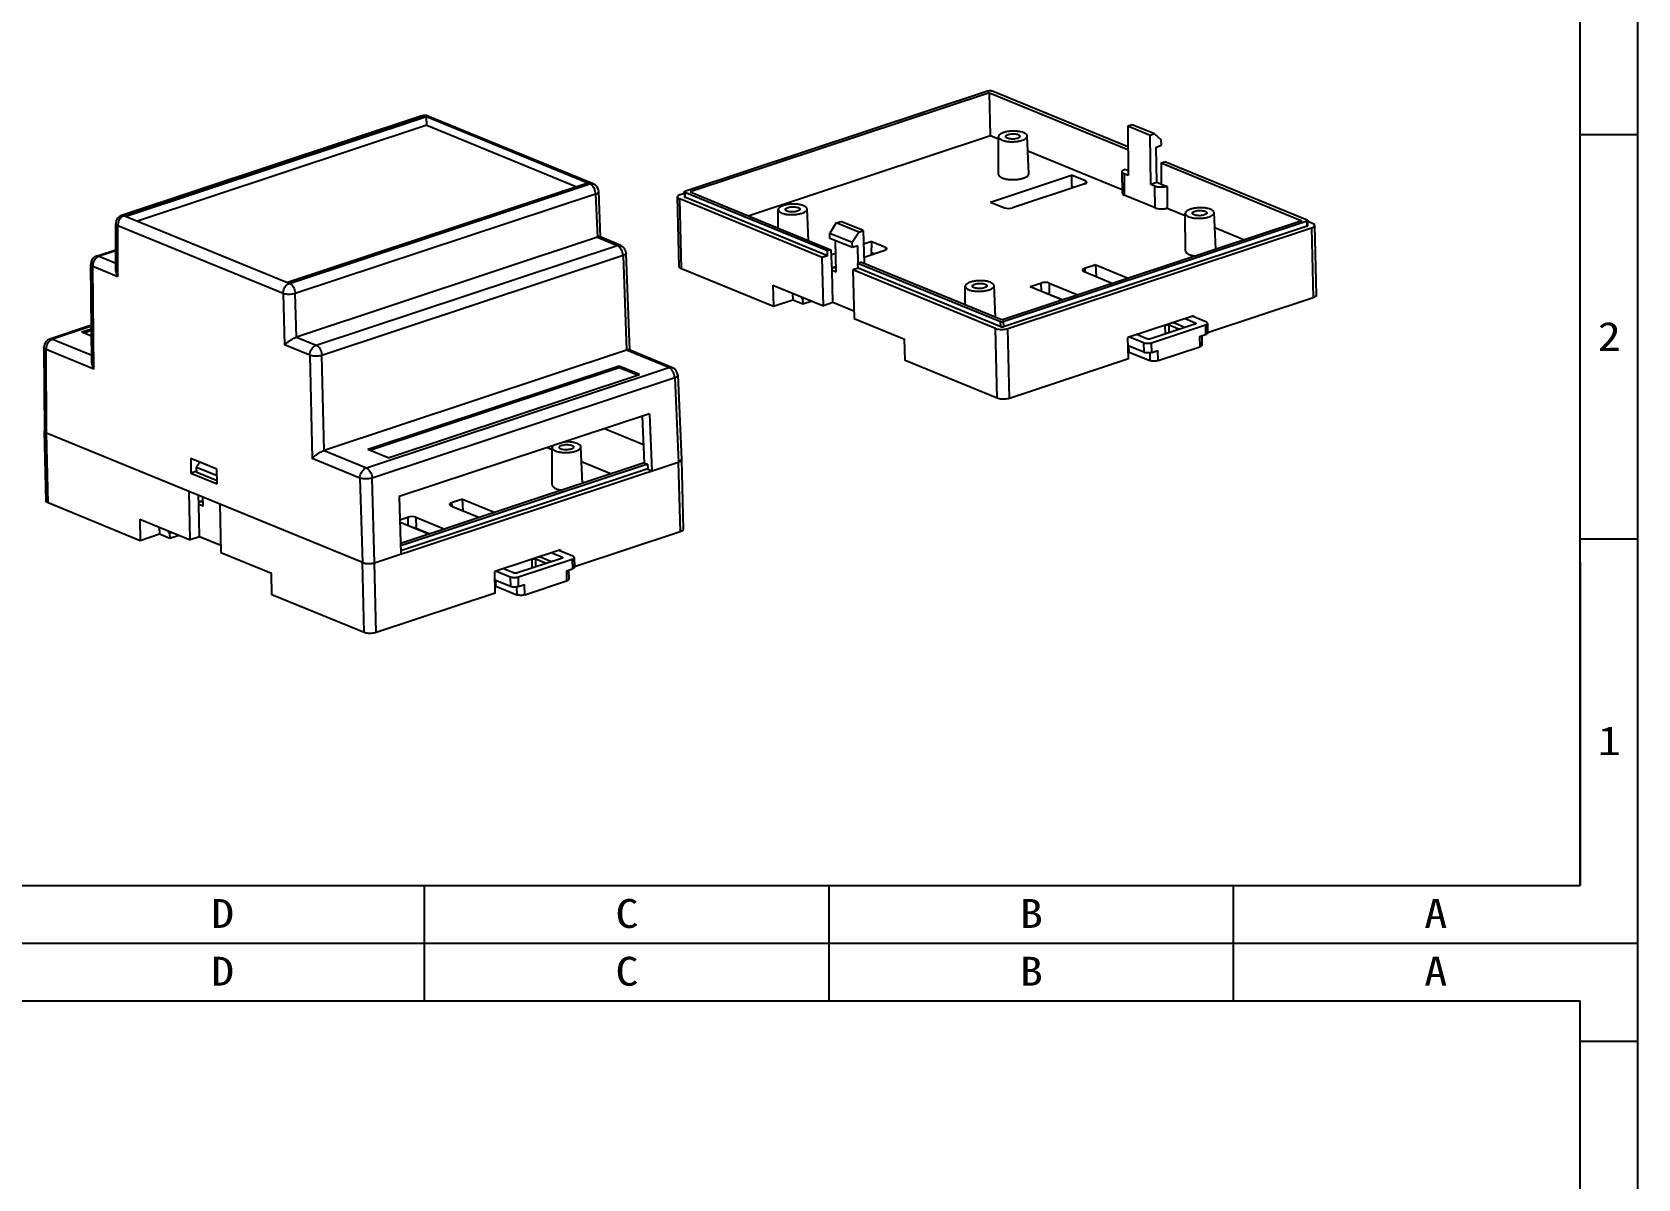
# Model space of a CAD drawing. Header units: millimetres. Extents: x -10223 to -9803, y 6946 to 7837.
# Drawn here: x -10081 to -9803, y 7202.2 to 7400.7 of the extents above; entities that cross this region are included whole.
import ezdxf
from ezdxf.enums import TextEntityAlignment as Align

# ---------------------------------------------------------------- set-up
doc = ezdxf.new("R2010")
doc.units = ezdxf.units.MM
doc.layers.add('dim', color=3, linetype='Continuous')
doc.styles.add('TEXTSTYLE_0', font='txt', dxfattribs={"width": 0.8})

# ---------------------------------------------------------------- blocks, each defined once
blk = doc.blocks.new('*u2')
at = {"color": 7, "linetype": 'Continuous'}
for p, q in [((-0.47, 0), (-53.04, -17.42)), ((23.64, -9.69), (0, 0)), ((-0.31, -0.34), (-52.15, -17.51)), ((-0.31, -0.34), (23.65, -10.16)), ((-0.15, -7.75), (-0.31, -0.34)), ((-42.07, -21.64), (-0.15, -7.75)), ((-0.15, -7.75), (1.21, -8.31)), ((1.24, -14.47), (1.21, -7.96)), ((6.49, -14.35), (6.21, -7.84)), ((24.37, -5.89), (23.6, -6.14)), ((23.6, -6.14), (23.7, -14.65)), ((27.49, -7.74), (23.6, -6.14)), ((28.25, -7.48), (24.37, -5.89)), ((28.25, -7.48), (27.49, -7.74)), ((27.58, -16.24), (27.49, -7.74)), ((28.25, -7.48), (29.42, -8.5)), ((6.32, -10.4), (22.65, -17.09)), ((28.51, -9.74), (29.45, -9.43)), ((28.66, -15.88), (28.51, -9.74)), ((29.45, -9.43), (29.42, -8.5)), ((23.14, -13.57), (23.69, -13.8)), ((29.37, -12.5), (30, -12.3)), ((29.37, -12.5), (29.42, -16.15)), ((29.37, -12.5), (53.75, -22.5)), ((54.69, -22.42), (30, -12.3)), ((-0.13, -19.27), (13.89, -14.63)), ((16.17, -16.13), (3.67, -20.27)), ((13.89, -14.63), (13.85, -16.52)), ((14.36, -16.73), (13.85, -16.52)), ((16.28, -15.61), (13.89, -14.63)), ((16.28, -15.61), (16.26, -16.09)), ((22.61, -14), (22.66, -17.74)), ((22.97, -14.35), (23.01, -18.09)), ((23.7, -14.65), (22.97, -14.35)), ((28.66, -15.88), (27.58, -16.24)), ((28.31, -16.54), (27.58, -16.24)), ((28.35, -20.28), (28.31, -16.54)), ((29.35, -16.17), (28.66, -15.88)), ((29.35, -16.17), (29.42, -16.15)), ((29.42, -16.15), (30.42, -16.56)), ((30.42, -16.56), (30.46, -20.3)), ((-54.02, -30.48), (-54.31, -18.38)), ((-29.27, -28.85), (-53.95, -18.72)), ((-53.66, -30.82), (-53.95, -18.72)), ((-53.78, -17.95), (-53.16, -17.74)), ((-53.16, -17.51), (-53.16, -17.5)), ((-53.16, -17.51), (-53.14, -18.35)), ((-28.39, -27.71), (-53.08, -17.59)), ((-53.08, -17.59), (-53.06, -18.43)), ((-28.37, -28.55), (-53.06, -18.43)), ((-52.15, -17.51), (-27.77, -27.51)), ((-0.13, -19.27), (2.26, -20.26)), ((28.35, -20.28), (23.01, -18.09)), ((-36.88, -23.77), (-36.89, -20.58)), ((-31.66, -25.91), (-31.89, -20.46)), ((30.46, -20.3), (33.57, -21.57)), ((33.6, -27.74), (33.57, -21.22)), ((38.84, -27.44), (38.57, -21.1)), ((-26.85, -22.86), (-27.95, -24.64)), ((-27.95, -24.64), (-24.07, -26.23)), ((-27.93, -25.57), (-27.95, -24.64)), ((-26.85, -22.86), (-26.08, -22.61)), ((-22.96, -24.45), (-26.85, -22.86)), ((-22.2, -24.2), (-26.08, -22.61)), ((-24.07, -26.23), (-22.96, -24.45)), ((-22.96, -24.45), (-22.2, -24.2)), ((-22.2, -24.2), (-21.99, -29.88)), ((53.75, -22.5), (1.91, -39.67)), ((54.65, -22.59), (2.07, -40.01)), ((54.67, -23.43), (2.09, -40.85)), ((2.84, -41.16), (55.42, -23.74)), ((38.68, -23.66), (43.84, -25.78)), ((54.67, -23.43), (54.65, -22.59)), ((54.78, -23.33), (54.76, -22.49)), ((55.6, -22.96), (54.77, -22.62)), ((55.42, -23.74), (55.71, -35.83)), ((55.95, -23.3), (56.24, -35.4)), ((-27.77, -27.51), (-28.39, -27.71)), ((-28.37, -28.55), (-28.39, -27.71)), ((-24.05, -27.16), (-27.93, -25.57)), ((-27.77, -27.51), (-27.64, -31.12)), ((-26.85, -31.4), (-26.98, -25.96)), ((-24.05, -27.16), (-24.07, -26.23)), ((-23.11, -26.85), (-24.05, -27.16)), ((-23.04, -29.87), (-23.11, -26.85)), ((-20.71, -26.09), (-22.11, -26.56)), ((-22.03, -28.79), (-18.43, -27.59)), ((-20.75, -28.36), (-20.71, -26.09)), ((-20.71, -26.09), (-18.31, -27.07)), ((-18.31, -27.07), (-18.34, -27.55)), ((-28.37, -28.55), (-29.27, -28.85)), ((-29.06, -37.22), (-29.27, -28.85)), ((-26.92, -28.15), (-27.74, -28.42)), ((-27.45, -30.58), (-26.87, -30.39)), ((-22.46, -29.68), (-23.09, -29.89)), ((-23.07, -30.73), (-23.09, -29.89)), ((1.6, -40.01), (-23.09, -29.89)), ((-22.46, -29.68), (1.91, -39.67)), ((-20.74, -27.98), (-20.23, -28.19)), ((18.06, -30.14), (16.15, -30.78)), ((18.18, -32.17), (18.06, -30.14)), ((18.06, -30.14), (23.7, -32.45)), ((-37.72, -37.36), (-53.66, -30.82)), ((-27.57, -31.1), (-27.64, -31.12)), ((-26.85, -31.4), (-27.57, -31.1)), ((-27.44, -36.68), (-27.57, -31.1)), ((-23.07, -30.73), (-23.96, -31.02)), ((-23.96, -31.02), (-23.76, -39.4)), ((0.73, -41.14), (-23.96, -31.02)), ((1.62, -40.85), (-23.07, -30.73)), ((6.69, -33.91), (8.59, -33.28)), ((8.59, -33.28), (8.62, -34.7)), ((10, -33.29), (10.03, -35.21)), ((10, -33.29), (14.99, -35.34)), ((16.04, -31.29), (21.03, -33.34)), ((16.15, -30.78), (16.22, -31.37)), ((18.17, -32.03), (17.99, -32.09)), ((-37.81, -33.63), (-29.06, -37.22)), ((-37.81, -33.63), (-37.72, -37.36)), ((-34.44, -35.02), (-34.36, -36.24)), ((-32.67, -36.04), (-32.91, -35.64)), ((-32.67, -36.04), (-32.27, -35.91)), ((-32.67, -36.04), (-32.61, -36.96)), ((-4.52, -37.04), (-4.53, -33.85)), ((0.7, -39.18), (0.47, -33.73)), ((6.69, -33.91), (12.32, -36.22)), ((10.03, -35.21), (12.43, -36.19)), ((10.75, -35.58), (10.85, -35.54)), ((55.71, -35.83), (37.42, -41.9)), ((-34.36, -36.24), (-37.72, -37.36)), ((-32.61, -36.96), (-34.36, -36.24)), ((-31, -36.43), (-32.61, -36.96)), ((-27.44, -36.68), (-29.06, -37.22)), ((-23.79, -38.18), (-27.44, -36.68)), ((-23.76, -39.4), (-15.01, -42.98)), ((1.02, -53.24), (0.73, -41.14)), ((1.62, -40.85), (1.6, -40.01)), ((2.07, -40.01), (2.09, -40.85)), ((3.13, -53.26), (2.84, -41.16)), ((35.02, -38.94), (23.65, -42.71)), ((35.23, -40.42), (27.61, -42.94)), ((27.74, -43.62), (37.04, -40.54)), ((30.04, -40.59), (30.08, -42.12)), ((30.78, -41.89), (30.75, -40.57)), ((32.55, -41.31), (30.75, -40.57)), ((31.7, -40.25), (31.7, -40.04)), ((33.5, -40.99), (31.7, -40.25)), ((33.53, -39.44), (35.29, -40.16)), ((37.15, -40.02), (34.75, -39.03)), ((35.02, -38.94), (35.03, -39.15)), ((35.29, -40.16), (35.29, -40.39)), ((37.04, -40.54), (37.08, -42.21)), ((37.39, -40.25), (37.43, -41.92)), ((-14.92, -46.7), (-15.01, -42.98)), ((23.74, -46.43), (23.65, -42.71)), ((26.37, -45.28), (23.68, -44.18)), ((23.85, -45.23), (23.82, -44.23)), ((23.92, -42.62), (26.33, -43.6)), ((26.91, -42.94), (25.14, -42.21)), ((26.33, -43.6), (26.37, -45.28)), ((27.78, -45.29), (27.74, -43.62)), ((28.85, -46.72), (36.09, -44.32)), ((36.05, -42.55), (37.08, -42.21)), ((36.05, -42.55), (36.09, -44.32)), ((36.41, -42.43), (36.45, -44.03)), ((1.02, -53.24), (-14.92, -46.7)), ((23.74, -46.43), (3.13, -53.26)), ((23.71, -45.28), (23.85, -45.23)), ((23.85, -45.23), (27.44, -46.71)), ((27.41, -45.37), (27.44, -46.71)), ((27.78, -45.29), (28.81, -44.95)), ((28.85, -46.72), (28.81, -44.95))]:
    blk.add_line(p, q, dxfattribs=at)
for centre, major_axis, ratio, start_param, end_param in [((15.52, -15.86), (1, 0.02), 0.364615, 5.409396, 6.977454), ((3.02, -20), (1, 0.024), 0.366586, -2.445228, -0.87717), ((-19.08, -27.33), (1, 0.02), 0.364615, 5.409396, 6.977454), ((9.24, -33.55), (1, 0.024), 0.366586, 0.696365, 2.264422), ((16.8, -31.04), (1, 0.02), 0.364615, 2.267804, 3.835861), ((9.27, -35.46), (1, 0.024), 0.366586, 0.696365, 1.196946)]:
    blk.add_ellipse(centre, major_axis=major_axis, ratio=ratio, start_param=start_param, end_param=end_param, dxfattribs=at)
for points, start_tangent, end_tangent in [([(-0.47, 0), (-0.35, 0.03), (-0.22, 0.04), (-0.1, 0.03), (0, 0)], (0.949239, 0.314556), (0.925261, -0.37933)), ([(5.61, -7.27), (5.13, -7.12), (4.55, -7.02), (3.91, -6.99), (3.26, -7.01), (2.64, -7.1), (2.09, -7.24), (1.65, -7.43), (1.36, -7.64), (1.22, -7.88), (1.21, -7.96)], (-0.925261, 0.37933), (0.024151, -0.999708)), ([(1.21, -7.96), (1.25, -8.12), (1.45, -8.34), (1.8, -8.53)], (0.024151, -0.999708), (0.925261, -0.37933)), ([(1.8, -8.53), (2.29, -8.68), (2.87, -8.78), (3.51, -8.82), (4.16, -8.79), (4.78, -8.71), (5.33, -8.57), (5.77, -8.38), (6.06, -8.16), (6.2, -7.93), (6.21, -7.84)], (0.925261, -0.37933), (-0.057247, 0.99836)), ([(2.46, -7.93), (2.53, -7.77), (2.75, -7.63), (3.08, -7.52), (3.48, -7.46), (3.92, -7.45), (4.33, -7.49), (4.66, -7.59)], (-0.026508, 0.999649), (0.925261, -0.37933)), ([(2.76, -8.22), (2.54, -8.09), (2.46, -7.93)], (-0.925261, 0.37933), (-0.026508, 0.999649)), ([(4.96, -7.87), (4.89, -8.03), (4.67, -8.17), (4.34, -8.28), (3.93, -8.35), (3.5, -8.36), (3.09, -8.31), (2.76, -8.22)], (0.026508, -0.999649), (-0.925261, 0.37933)), ([(4.66, -7.59), (4.88, -7.72), (4.96, -7.87)], (0.925261, -0.37933), (0.026508, -0.999649)), ([(6.21, -7.84), (6.17, -7.69), (5.97, -7.47), (5.61, -7.27)], (-0.057247, 0.99836), (-0.925261, 0.37933)), ([(22.61, -14), (22.62, -13.96), (22.67, -13.85), (22.78, -13.75), (22.93, -13.66), (23.14, -13.57)], (-0.012111, 0.999927), (0.948288, 0.317411)), ([(1.25, -14.47), (1.29, -14.64), (1.5, -14.88), (1.87, -15.08)], (0.024151, -0.999708), (0.925261, -0.37933)), ([(1.87, -15.08), (2.37, -15.24), (2.98, -15.34), (3.65, -15.38), (4.34, -15.35), (4.99, -15.26), (5.56, -15.11), (6.02, -14.92), (6.33, -14.69), (6.48, -14.44), (6.48, -14.35)], (0.925261, -0.37933), (-0.057247, 0.99836)), ([(22.97, -14.35), (22.8, -14.26), (22.69, -14.17), (22.63, -14.07), (22.62, -14.01), (22.61, -14)], (-0.925261, 0.37933), (-0.012111, 0.999927)), ([(30.42, -16.56), (30.18, -16.63), (29.91, -16.67), (29.33, -16.71), (28.77, -16.66), (28.52, -16.61), (28.31, -16.54)], (-0.950175, -0.311718), (-0.925261, 0.37933)), ([(-53.78, -17.95), (-54.09, -18.08), (-54.27, -18.25), (-54.31, -18.38)], (-0.949239, -0.314556), (-0.013298, -0.999912)), ([(-54.31, -18.38), (-54.31, -18.42), (-54.2, -18.58), (-53.95, -18.72)], (-0.013298, -0.999912), (0.925261, -0.37933)), ([(-53.16, -17.5), (-53.13, -17.46), (-53.04, -17.42)], (0.154395, 0.988009), (0.949239, 0.314556)), ([(-53.08, -17.59), (-53.15, -17.55), (-53.16, -17.51)], (-0.925261, 0.37933), (-0.088052, 0.996116)), ([(-53.14, -18.35), (-53.13, -18.39), (-53.06, -18.43)], (0.088052, -0.996116), (0.925261, -0.37933)), ([(22.66, -17.74), (22.66, -17.75), (22.67, -17.8), (22.73, -17.91), (22.85, -18), (23.01, -18.09)], (0.012111, -0.999927), (0.925261, -0.37933)), ([(-32.49, -19.9), (-32.97, -19.75), (-33.55, -19.65), (-34.19, -19.61), (-34.84, -19.64), (-35.46, -19.72), (-36.01, -19.87), (-36.45, -20.05), (-36.75, -20.27), (-36.88, -20.51), (-36.89, -20.58)], (-0.925261, 0.37933), (0.024151, -0.999708)), ([(-36.89, -20.58), (-36.85, -20.74), (-36.65, -20.97), (-36.3, -21.16)], (0.024151, -0.999708), (0.925261, -0.37933)), ([(-36.3, -21.16), (-35.81, -21.31), (-35.23, -21.41), (-34.6, -21.44), (-33.94, -21.42), (-33.32, -21.33), (-32.77, -21.19), (-32.34, -21.01), (-32.04, -20.79), (-31.9, -20.55), (-31.9, -20.46)], (0.925261, -0.37933), (-0.057247, 0.99836)), ([(-35.64, -20.56), (-35.57, -20.4), (-35.35, -20.26), (-35.02, -20.15), (-34.62, -20.08), (-34.18, -20.07), (-33.77, -20.12), (-33.44, -20.21)], (-0.026508, 0.999649), (0.925261, -0.37933)), ([(-35.34, -20.84), (-35.56, -20.71), (-35.64, -20.56)], (-0.925261, 0.37933), (-0.026508, 0.999649)), ([(-33.14, -20.5), (-33.22, -20.66), (-33.43, -20.8), (-33.76, -20.91), (-34.17, -20.97), (-34.6, -20.98), (-35.01, -20.94), (-35.34, -20.84)], (0.026508, -0.999649), (-0.925261, 0.37933)), ([(-33.44, -20.21), (-33.22, -20.35), (-33.14, -20.5)], (0.925261, -0.37933), (0.026508, -0.999649)), ([(-31.9, -20.46), (-31.93, -20.31), (-32.13, -20.09), (-32.49, -19.9)], (-0.057247, 0.99836), (-0.925261, 0.37933)), ([(28.35, -20.28), (28.56, -20.35), (28.81, -20.4), (29.37, -20.45), (29.95, -20.41), (30.22, -20.36), (30.46, -20.3)], (0.925261, -0.37933), (0.950175, 0.311718)), ([(37.97, -20.54), (37.49, -20.39), (36.91, -20.29), (36.27, -20.25), (35.62, -20.28), (35, -20.36), (34.45, -20.51), (34.01, -20.69), (33.71, -20.91), (33.58, -21.15), (33.57, -21.22)], (-0.925261, 0.37933), (0.024151, -0.999708)), ([(33.57, -21.22), (33.61, -21.38), (33.81, -21.61), (34.16, -21.8)], (0.024151, -0.999708), (0.925261, -0.37933)), ([(34.16, -21.8), (34.65, -21.95), (35.23, -22.05), (35.86, -22.08), (36.52, -22.06), (37.14, -21.97), (37.69, -21.83), (38.12, -21.65), (38.42, -21.43), (38.56, -21.19), (38.56, -21.1)], (0.925261, -0.37933), (-0.057247, 0.99836)), ([(34.82, -21.2), (34.89, -21.04), (35.11, -20.9), (35.44, -20.79), (35.84, -20.72), (36.28, -20.71), (36.69, -20.76), (37.02, -20.85)], (-0.026508, 0.999649), (0.925261, -0.37933)), ([(35.11, -21.48), (34.9, -21.35), (34.82, -21.2)], (-0.925261, 0.37933), (-0.026508, 0.999649)), ([(37.32, -21.14), (37.24, -21.3), (37.03, -21.44), (36.7, -21.55), (36.29, -21.61), (35.86, -21.62), (35.45, -21.58), (35.11, -21.48)], (0.026508, -0.999649), (-0.925261, 0.37933)), ([(37.02, -20.85), (37.24, -20.99), (37.32, -21.14)], (0.925261, -0.37933), (0.026508, -0.999649)), ([(38.56, -21.1), (38.53, -20.95), (38.33, -20.73), (37.97, -20.54)], (-0.057247, 0.99836), (-0.925261, 0.37933)), ([(54.76, -22.49), (54.76, -22.51), (54.73, -22.55), (54.65, -22.59)], (0.088052, -0.996116), (-0.949239, -0.314556)), ([(54.67, -23.43), (54.75, -23.39), (54.78, -23.34), (54.78, -23.33)], (0.949239, 0.314556), (-0.088052, 0.996116)), ([(54.69, -22.42), (54.75, -22.46), (54.76, -22.49)], (0.925261, -0.37933), (0.088052, -0.996116)), ([(55.42, -23.74), (55.73, -23.6), (55.91, -23.44), (55.95, -23.3)], (0.949239, 0.314556), (0.013298, 0.999912)), ([(55.95, -23.3), (55.95, -23.27), (55.84, -23.1), (55.6, -22.96)], (0.013298, 0.999912), (-0.925261, 0.37933)), ([(33.6, -27.74), (33.64, -27.91), (33.85, -28.14), (34.23, -28.34)], (0.024151, -0.999708), (0.925261, -0.37933)), ([(-53.66, -30.82), (-53.91, -30.68), (-54.02, -30.51), (-54.02, -30.48)], (-0.925261, 0.37933), (0.013298, 0.999912)), ([(-27.66, -30.57), (-27.52, -30.57), (-26.96, -30.62), (-26.86, -30.64)], (0.999722, 0.023592), (0.980131, -0.198349)), ([(34.23, -28.34), (34.73, -28.5), (35.33, -28.6)], (0.925261, -0.37933), (0.993741, -0.111712)), ([(-0.13, -33.16), (-0.61, -33.01), (-1.19, -32.92), (-1.83, -32.88), (-2.48, -32.9), (-3.1, -32.99), (-3.65, -33.13), (-4.09, -33.32), (-4.39, -33.54), (-4.53, -33.77), (-4.53, -33.85)], (-0.925261, 0.37933), (0.024151, -0.999708)), ([(-3.28, -33.82), (-3.21, -33.67), (-3, -33.52), (-2.67, -33.41), (-2.26, -33.35), (-1.82, -33.34), (-1.42, -33.38), (-1.08, -33.48)], (-0.026508, 0.999649), (0.925261, -0.37933)), ([(0.46, -33.73), (0.42, -33.58), (0.22, -33.36), (-0.13, -33.16)], (-0.057247, 0.99836), (-0.925261, 0.37933)), ([(-4.53, -33.85), (-4.49, -34.01), (-4.29, -34.23), (-3.94, -34.43)], (0.024151, -0.999708), (0.925261, -0.37933)), ([(-3.94, -34.43), (-3.46, -34.58), (-2.87, -34.67), (-2.24, -34.71), (-1.59, -34.68), (-0.96, -34.6), (-0.42, -34.46), (0.02, -34.27), (0.32, -34.05), (0.46, -33.82), (0.46, -33.73)], (0.925261, -0.37933), (-0.057247, 0.99836)), ([(-2.99, -34.11), (-3.21, -33.98), (-3.28, -33.82)], (-0.925261, 0.37933), (-0.026508, 0.999649)), ([(-0.78, -33.77), (-0.86, -33.92), (-1.07, -34.07), (-1.4, -34.18), (-1.81, -34.24), (-2.24, -34.25), (-2.65, -34.2), (-2.99, -34.11)], (0.026508, -0.999649), (-0.925261, 0.37933)), ([(-1.08, -33.48), (-0.86, -33.61), (-0.78, -33.77)], (0.925261, -0.37933), (0.026508, -0.999649)), ([(56.24, -35.4), (56.2, -35.54), (56.02, -35.7), (55.71, -35.83)], (-0.013298, -0.999912), (-0.949239, -0.314556)), ([(0.73, -41.14), (1.09, -41.25), (1.52, -41.3), (1.99, -41.31), (2.44, -41.26), (2.84, -41.16)], (0.925261, -0.37933), (0.949239, 0.314556)), ([(2.07, -40.01), (1.95, -40.04), (1.83, -40.05), (1.7, -40.04), (1.6, -40.01)], (-0.949239, -0.314556), (-0.925261, 0.37933)), ([(1.62, -40.85), (1.72, -40.87), (1.85, -40.88), (1.97, -40.88), (2.09, -40.85)], (0.925261, -0.37933), (0.949239, 0.314556)), ([(30.25, -40.52), (30.28, -40.52), (30.41, -40.51), (30.54, -40.52), (30.65, -40.54), (30.75, -40.57)], (0.993962, 0.109723), (0.925261, -0.37933)), ([(31.7, -40.25), (31.6, -40.22), (31.49, -40.2), (31.36, -40.2), (31.23, -40.2), (31.2, -40.2)], (-0.925261, 0.37933), (-0.993962, -0.109725)), ([(35.41, -40.27), (35.4, -40.29), (35.38, -40.34), (35.32, -40.38), (35.23, -40.42)], (0.040575, -0.999176), (-0.949239, -0.314556)), ([(35.29, -40.16), (35.36, -40.2), (35.4, -40.24), (35.41, -40.27)], (0.925261, -0.37933), (0.040575, -0.999176)), ([(37.04, -40.54), (37.19, -40.47), (37.31, -40.4), (37.37, -40.32), (37.39, -40.25)], (0.949239, 0.314556), (-0.015527, 0.999879)), ([(37.39, -40.25), (37.39, -40.24), (37.36, -40.16), (37.28, -40.08), (37.15, -40.02)], (-0.015527, 0.999879), (-0.925261, 0.37933)), ([(26.33, -43.6), (26.5, -43.66), (26.69, -43.7), (26.9, -43.72), (27.13, -43.72), (27.35, -43.7), (27.56, -43.67), (27.74, -43.62)], (0.925261, -0.37933), (0.949239, 0.314556)), ([(27.61, -42.94), (27.5, -42.97), (27.38, -42.99), (27.25, -42.99), (27.12, -42.98), (27, -42.97), (26.91, -42.94)], (-0.949239, -0.314556), (-0.925261, 0.37933)), ([(36.45, -44.03), (36.43, -44.11), (36.36, -44.18), (36.25, -44.26), (36.09, -44.32)], (0.015527, -0.999879), (-0.949239, -0.314556)), ([(37.43, -41.92), (37.43, -41.96), (37.37, -42.05), (37.25, -42.14), (37.08, -42.21)], (0.040772, -0.999168), (-0.949239, -0.314556)), ([(27.78, -45.29), (27.56, -45.35), (27.31, -45.38), (27.05, -45.39), (26.8, -45.38), (26.57, -45.34), (26.37, -45.28)], (-0.949239, -0.314556), (-0.925261, 0.37933)), ([(28.85, -46.72), (28.67, -46.77), (28.46, -46.8), (28.24, -46.82), (28.01, -46.82), (27.8, -46.8), (27.61, -46.76), (27.44, -46.71)], (-0.949239, -0.314556), (-0.925261, 0.37933)), ([(3.13, -53.26), (2.73, -53.36), (2.28, -53.41), (1.81, -53.4), (1.38, -53.34), (1.02, -53.24)], (-0.949239, -0.314556), (-0.925261, 0.37933))]:
    blk.add_spline(points, degree=3, dxfattribs=dict(at, start_tangent=start_tangent, end_tangent=end_tangent))
blk = doc.blocks.new('SUN_6HWZ35TKXU86YGHH1AY77V3D6FJ')
at = {"color": 7, "linetype": 'Continuous'}
for p, q in [((-420, 297), (0, 297)), ((-210, 287), (-210, 297)), ((-140, 287), (-140, 297)), ((-70, 287), (-70, 297)), ((0, 0), (0, 297)), ((-410, 287), (-10, 287)), ((-10, 10), (-10, 287)), ((-10, 280), (0, 280)), ((-10, 140), (0, 140)), ((-10, 70), (0, 70)), ((-410, 10), (-10, 10)), ((-210, 0), (-210, 10)), ((-140, 0), (-140, 10)), ((-70, 0), (-70, 10)), ((-420, 0), (0, 0))]:
    blk.add_line(p, q, dxfattribs=at)
at = {"color": 2, "linetype": 'Continuous', "style": 'TEXTSTYLE_0'}
for s, width, p, p2 in [('D', 1.2, (-246.98, 289.63), (-242.98, 289.63)), ('C', 1.2, (-176.98, 289.63), (-172.98, 289.63)), ('B', 1.2, (-106.98, 289.63), (-102.98, 289.63)), ('A', 1.2, (-36.98, 289.63), (-32.98, 289.63)), ('2', 1.2, (-6.95, 102.54), (-2.95, 102.54)), ('1', 2.4, (-6.95, 32.54), (-2.95, 32.54)), ('D', 1.2, (-246.98, 2.63), (-242.98, 2.63)), ('C', 1.2, (-176.98, 2.63), (-172.98, 2.63)), ('B', 1.2, (-106.98, 2.63), (-102.98, 2.63)), ('A', 1.2, (-36.98, 2.63), (-32.98, 2.63))]:
    blk.add_text(s, height=5, dxfattribs=dict(at, width=width)).set_placement(p, p2, align=Align.FIT)

msp = doc.modelspace()

# ---------------------------------------------------------------- linework, layer by layer
at = {"color": 7, "linetype": 'Continuous'}
for p, q in [((-10013.482, 7386.188), (-10065.474, 7368.959)), ((-10013.039, 7386.161), (-10065.04, 7368.929)), ((-10012.695, 7386.02), (-10064.696, 7368.788)), ((-10012.695, 7386.02), (-10013.039, 7386.161)), ((-9984.761, 7374.571), (-10012.691, 7386.021)), ((-10012.666, 7384.585), (-10012.691, 7386.021)), ((-9983.823, 7374.419), (-10012.441, 7386.152)), ((-10012.666, 7384.585), (-10062.752, 7367.988)), ((-10012.666, 7384.585), (-9986.685, 7373.933)), ((-9984.762, 7374.57), (-10036.769, 7357.337)), ((-10036.422, 7357.197), (-9984.421, 7374.429)), ((-9984.421, 7374.429), (-9984.765, 7374.57)), ((-9983.422, 7372.658), (-10035.414, 7355.429)), ((-9983.422, 7372.658), (-9983.093, 7365.172)), ((-9982.553, 7365.192), (-9982.894, 7373.096)), ((-10065.04, 7368.929), (-10064.696, 7368.788)), ((-10064.701, 7368.786), (-10036.771, 7357.336)), ((-10066.465, 7359.586), (-10066.502, 7367.528)), ((-10066.104, 7358.351), (-10066.145, 7367.168)), ((-10037.528, 7355.436), (-10066.145, 7367.168)), ((-10069.793, 7361.929), (-10066.481, 7363.027)), ((-10066.48, 7362.854), (-10069.352, 7361.902)), ((-9983.093, 7365.172), (-10035.205, 7347.903)), ((-10031.8, 7346.507), (-9979.686, 7363.776)), ((-9983.092, 7365.172), (-9979.686, 7363.776)), ((-9982.633, 7365.224), (-9982.663, 7365.236)), ((-9979.081, 7363.769), (-9982.637, 7365.226)), ((-10070.64, 7343.601), (-10070.821, 7360.489)), ((-10066.104, 7358.351), (-10070.464, 7360.139)), ((-10070.274, 7342.368), (-10070.464, 7360.139)), ((-10069.352, 7361.902), (-10066.47, 7360.72)), ((-9978.68, 7361.995), (-10030.798, 7344.724)), ((-9978.68, 7361.995), (-9978.064, 7345.606)), ((-9977.527, 7345.628), (-9978.151, 7362.437)), ((-10036.766, 7357.338), (-10036.422, 7357.197)), ((-10037.528, 7355.436), (-10037.272, 7346.531)), ((-10035.205, 7347.903), (-10035.414, 7355.429)), ((-10070.708, 7349.933), (-10077.885, 7347.554)), ((-10070.706, 7349.76), (-10077.444, 7347.527)), ((-10070.701, 7349.292), (-10072.382, 7348.735)), ((-10070.698, 7349.012), (-10072.002, 7348.58)), ((-10077.444, 7347.527), (-10070.652, 7344.742)), ((-10070.687, 7348.041), (-10072.382, 7348.735)), ((-10032.912, 7344.744), (-10037.272, 7346.531)), ((-10035.206, 7347.903), (-10031.8, 7346.507)), ((-10078.913, 7346.123), (-10078.845, 7331.621)), ((-10070.274, 7342.368), (-10078.556, 7345.764)), ((-10078.488, 7331.274), (-10078.556, 7345.764)), ((-10032.912, 7344.744), (-10032.506, 7326.885)), ((-10030.431, 7328.253), (-10030.798, 7344.724)), ((-9978.064, 7345.606), (-10030.431, 7328.253)), ((-9970.743, 7342.606), (-9978.063, 7345.607)), ((-9977.606, 7345.659), (-9977.636, 7345.67)), ((-9970.139, 7342.599), (-9977.609, 7345.661)), ((-10023.112, 7325.252), (-9970.743, 7342.606)), ((-9979.365, 7342.856), (-10022.874, 7328.439)), ((-9979.358, 7342.577), (-10022.494, 7328.283)), ((-9969.738, 7340.837), (-10022.11, 7323.482)), ((-10019.314, 7326.979), (-9975.806, 7341.397)), ((-9979.358, 7342.577), (-9979.365, 7342.856)), ((-9975.806, 7341.397), (-9979.365, 7342.856)), ((-9976.179, 7341.274), (-9979.358, 7342.577)), ((-9969.738, 7340.837), (-9969.109, 7326.259)), ((-9969.209, 7341.275), (-9968.581, 7326.697)), ((-9974.108, 7334.633), (-10017.403, 7320.286)), ((-9975.352, 7334.221), (-9975.002, 7326.11)), ((-9974.108, 7334.633), (-9973.682, 7324.744)), ((-10078.556, 7319.52), (-10078.845, 7331.617)), ((-10078.844, 7331.616), (-10078.842, 7331.586)), ((-10078.841, 7331.58), (-10078.83, 7331.542)), ((-10023.803, 7308.854), (-10078.488, 7331.274)), ((-10078.199, 7319.177), (-10078.488, 7331.274)), ((-9981.902, 7332.05), (-9975.139, 7329.277)), ((-9981.892, 7332.054), (-9975.139, 7329.285)), ((-10048.979, 7325.011), (-10053.509, 7326.869)), ((-10053.509, 7326.869), (-10053.467, 7324.35)), ((-10024.224, 7323.489), (-10032.506, 7326.885)), ((-10030.432, 7328.253), (-10023.112, 7325.252)), ((-10019.314, 7326.979), (-10022.874, 7328.439)), ((-9991.803, 7328.769), (-9990.964, 7328.426)), ((-9990.933, 7322.258), (-9990.966, 7328.774)), ((-9985.697, 7322.559), (-9985.968, 7328.894)), ((-10052.473, 7324.68), (-10053.467, 7324.35)), ((-10053.467, 7324.35), (-10048.937, 7322.493)), ((-10051.946, 7326.228), (-10052.489, 7325.36)), ((-10052.489, 7325.36), (-10048.961, 7323.914)), ((-10052.467, 7324.43), (-10052.489, 7325.36)), ((-10048.945, 7322.986), (-10052.467, 7324.43)), ((-10051.971, 7326.187), (-10051.972, 7326.239)), ((-10048.937, 7322.493), (-10048.979, 7325.011)), ((-10021.69, 7308.835), (-9969.11, 7326.259)), ((-9975, 7326.104), (-10017.168, 7312.13)), ((-9974.43, 7325.901), (-10017.157, 7311.742)), ((-9974.404, 7325.066), (-10017.133, 7310.906)), ((-9985.858, 7326.332), (-9980.697, 7324.216)), ((-9975.002, 7326.11), (-9974.42, 7325.871)), ((-9974.42, 7325.871), (-9974.394, 7325.036)), ((-9974.394, 7325.036), (-9973.682, 7324.744)), ((-9969.11, 7326.259), (-9968.82, 7314.162)), ((-9968.663, 7326.504), (-9968.623, 7326.558)), ((-9968.581, 7326.693), (-9968.291, 7314.596)), ((-10053.599, 7312.777), (-10053.799, 7321.152)), ((-10024.224, 7323.489), (-10023.803, 7308.854)), ((-10021.69, 7308.835), (-10022.11, 7323.482)), ((-10062.254, 7312.64), (-10078.199, 7319.177)), ((-10052.233, 7320.51), (-10052.173, 7318.877)), ((-10052.109, 7318.898), (-10052.173, 7318.877)), ((-10051.381, 7318.599), (-10052.109, 7318.898)), ((-10051.975, 7313.315), (-10052.109, 7318.898)), ((-10051.982, 7319.416), (-10051.405, 7319.608)), ((-10051.381, 7318.599), (-10051.418, 7320.176)), ((-10048.493, 7318.976), (-10048.292, 7310.602)), ((-10017.403, 7320.286), (-10017.117, 7310.35)), ((-10008.494, 7318.704), (-10003.505, 7316.658)), ((-10006.474, 7319.853), (-10008.38, 7319.221)), ((-10008.38, 7319.221), (-10008.319, 7318.632)), ((-10006.353, 7317.826), (-10006.474, 7319.853)), ((-10006.474, 7319.853), (-10000.838, 7317.542)), ((-10062.343, 7316.362), (-10053.599, 7312.777)), ((-10062.343, 7316.362), (-10062.254, 7312.64)), ((-10017.287, 7316.269), (-10015.939, 7316.716)), ((-10017.275, 7315.851), (-10012.209, 7313.774)), ((-10015.939, 7316.716), (-10015.915, 7315.293)), ((-10014.532, 7316.703), (-10014.5, 7314.788)), ((-10014.532, 7316.703), (-10009.542, 7314.658)), ((-10006.361, 7317.964), (-10006.543, 7317.904)), ((-10058.89, 7313.755), (-10062.254, 7312.64)), ((-10058.973, 7314.981), (-10058.89, 7313.755)), ((-10057.143, 7313.038), (-10058.89, 7313.755)), ((-10057.205, 7313.956), (-10057.443, 7314.353)), ((-10057.205, 7313.956), (-10056.8, 7314.09)), ((-10057.205, 7313.956), (-10057.143, 7313.038)), ((-10055.535, 7313.571), (-10057.143, 7313.038)), ((-10051.975, 7313.315), (-10053.599, 7312.777)), ((-10048.321, 7311.817), (-10051.975, 7313.315)), ((-10014.5, 7314.788), (-10012.108, 7313.807)), ((-10013.788, 7314.421), (-10013.686, 7314.455)), ((-9968.82, 7314.162), (-9987.111, 7308.101)), ((-10048.292, 7310.602), (-10039.548, 7307.017)), ((-9989.513, 7311.057), (-10000.885, 7307.288)), ((-9991.008, 7310.561), (-9989.247, 7309.839)), ((-9987.38, 7309.978), (-9989.789, 7310.965)), ((-9989.513, 7311.057), (-9989.508, 7310.85)), ((-10023.514, 7296.758), (-10023.803, 7308.854)), ((-10021.4, 7296.739), (-10021.689, 7308.835)), ((-10000.796, 7303.566), (-10000.885, 7307.288)), ((-10000.61, 7307.38), (-9998.201, 7306.392)), ((-9997.629, 7307.062), (-9999.39, 7307.784)), ((-9989.304, 7309.58), (-9996.924, 7307.055)), ((-9996.792, 7306.379), (-9987.495, 7309.46)), ((-9994.489, 7309.408), (-9994.453, 7307.874)), ((-9993.754, 7308.106), (-9993.785, 7309.428)), ((-9991.988, 7308.691), (-9993.785, 7309.428)), ((-9992.833, 7309.743), (-9992.838, 7309.955)), ((-9991.036, 7309.006), (-9992.833, 7309.743)), ((-9989.247, 7309.839), (-9989.241, 7309.607)), ((-9988.484, 7307.444), (-9987.455, 7307.785)), ((-9988.484, 7307.444), (-9988.441, 7305.676)), ((-9988.127, 7307.563), (-9988.089, 7305.966)), ((-9987.495, 7309.46), (-9987.455, 7307.785)), ((-9987.143, 7309.749), (-9987.103, 7308.074)), ((-10039.459, 7303.295), (-10039.548, 7307.017)), ((-9998.161, 7304.717), (-10000.85, 7305.82)), ((-10000.824, 7304.721), (-10000.688, 7304.765)), ((-10000.688, 7304.765), (-10000.712, 7305.763)), ((-10000.688, 7304.765), (-9997.09, 7303.29)), ((-9998.201, 7306.392), (-9998.161, 7304.717)), ((-9997.122, 7304.627), (-9997.09, 7303.29)), ((-9996.752, 7304.705), (-9996.792, 7306.379)), ((-9996.752, 7304.705), (-9995.723, 7305.045)), ((-9995.681, 7303.277), (-9995.723, 7305.045)), ((-9995.681, 7303.277), (-9988.441, 7305.676)), ((-10023.514, 7296.758), (-10039.459, 7303.295)), ((-10000.796, 7303.566), (-10021.4, 7296.739))]:
    msp.add_line(p, q, dxfattribs=at)
for p in [(-9813.018, 7308.974), (-9913.018, 7252.974)]:
    msp.add_line(p, (-9813.018, 7252.974))
for centre, radius, start, end in [((-10013.01, 7384.764), 1.5, 67.70782, 108.33402), ((-9984.392, 7373.031), 1.5, 2.465, 67.70783), ((-10065.002, 7367.535), 1.5, 108.33397, 180.27124), ((-9979.65, 7362.381), 1.5, 2.12576, 67.70777), ((-10069.321, 7360.506), 1.5, 108.32486, 180.64309), ((-10077.413, 7346.13), 1.5, 108.33397, 180.27124), ((-9970.708, 7341.211), 1.5, 2.46482, 67.70783), ((-10078.663, 7331.611), 0.181, 188.10909, 190.00041), ((-9969.721, 7328.105), 1.944, 288.3286, 289.36237), ((-9968.892, 7326.718), 0.313, 329.23386, 331.9878), ((-10023.203, 7310.321), 1.585, 247.73308, 250.55954)]:
    msp.add_arc(centre, radius, start, end, dxfattribs=at)
for centre, major_axis, ratio, start_param, end_param in [((-9970.081, 7326.657), (1.5, 0.036), 0.3655521, -0.8753033, 0.0074939), ((-10007.73, 7318.956), (1.002, 0.024), 0.3646154, 2.2678036, 3.8358609), ((-10015.293, 7316.45), (1, 0.024), 0.3665858, 0.6963651, 2.2644223), ((-10015.261, 7314.534), (1, 0.024), 0.3665858, 0.6963651, 1.1969458), ((-10022.66, 7309.233), (1.5, 0.036), 0.3656616, -2.4461549, -0.8755074)]:
    msp.add_ellipse(centre, major_axis=major_axis, ratio=ratio, start_param=start_param, end_param=end_param, dxfattribs=at)
for points, start_tangent, end_tangent in [([(-10013.044, 7386.159), (-10013.339, 7386.214), (-10013.482, 7386.187)], (-0.9252615, 0.3793299), (-0.9494413, -0.3139447)), ([(-10012.441, 7386.152), (-10012.691, 7386.208), (-10013.039, 7386.161)], (-0.9261474, 0.3771619), (-0.9505768, -0.3104895)), ([(-9983.422, 7372.658), (-9983.484, 7373.105), (-9983.634, 7373.547), (-9983.857, 7373.938), (-9984.13, 7374.241), (-9984.426, 7374.427)], (-0.0358711, 0.9993564), (-0.9252615, 0.3793299)), ([(-9984.421, 7374.429), (-9984.072, 7374.476), (-9983.824, 7374.419)], (0.9505768, 0.3104895), (0.9261281, -0.3772091)), ([(-9982.895, 7373.096), (-9982.936, 7372.959), (-9983.117, 7372.797), (-9983.422, 7372.658)], (0.0026484, -0.9999965), (-0.9461323, -0.3237804)), ([(-10065.04, 7368.929), (-10065.385, 7368.747), (-10065.698, 7368.445), (-10065.943, 7368.056), (-10066.097, 7367.616), (-10066.145, 7367.168)], (-0.9478871, -0.3186063), (0.0167441, -0.9998598)), ([(-10065.474, 7368.958), (-10065.331, 7368.985), (-10065.035, 7368.931)], (0.9494413, 0.3139447), (0.9252615, -0.3793299)), ([(-10066.145, 7367.168), (-10066.389, 7367.317), (-10066.498, 7367.486), (-10066.5, 7367.528)], (-0.9170167, 0.3988488), (0.0312027, 0.9995131)), ([(-9982.663, 7365.236), (-9982.859, 7365.233), (-9983.093, 7365.172)], (-0.9586377, 0.2846293), (-0.9472488, -0.320499)), ([(-9979.685, 7363.776), (-9979.333, 7363.826), (-9979.082, 7363.769)], (0.9488899, 0.3156072), (0.9261365, -0.3771885)), ([(-9978.68, 7361.995), (-9978.74, 7362.443), (-9978.887, 7362.885), (-9979.108, 7363.278), (-9979.382, 7363.586), (-9979.684, 7363.777)], (-0.0299147, 0.9995525), (-0.9252615, 0.3793299)), ([(-10070.464, 7360.139), (-10070.708, 7360.284), (-10070.817, 7360.45), (-10070.819, 7360.489)], (-0.9211716, 0.3891566), (0.0247093, 0.9996947)), ([(-10069.589, 7361.793), (-10069.877, 7361.57), (-10070.124, 7361.269), (-10070.313, 7360.913), (-10070.429, 7360.527), (-10070.464, 7360.139)], (-0.8604045, -0.5096117), (0.0167446, -0.9998598)), ([(-10069.792, 7361.93), (-10069.766, 7361.938), (-10069.621, 7361.957), (-10069.483, 7361.942), (-10069.354, 7361.901)], (0.9496642, 0.3132696), (0.9252616, -0.3793297)), ([(-10069.353, 7361.902), (-10069.433, 7361.872), (-10069.512, 7361.836), (-10069.589, 7361.793)], (-0.9493878, -0.3141064), (-0.8604006, -0.5096183)), ([(-9978.152, 7362.437), (-9978.205, 7362.282), (-9978.386, 7362.128), (-9978.68, 7361.995)], (0.0248061, -0.9996923), (-0.9461456, -0.3237413)), ([(-10066.104, 7358.351), (-10066.345, 7358.906), (-10066.446, 7359.338), (-10066.465, 7359.594)], (-0.4792145, 0.8776978), (-0.0047505, 0.9999887)), ([(-10037.528, 7355.436), (-10037.48, 7355.883), (-10037.326, 7356.323), (-10037.081, 7356.712), (-10036.769, 7357.013), (-10036.422, 7357.197)], (-0.0167441, 0.9998598), (0.9478871, 0.3186063)), ([(-10035.414, 7355.429), (-10035.815, 7355.334), (-10036.272, 7355.285), (-10036.739, 7355.286), (-10037.172, 7355.338), (-10037.528, 7355.436)], (-0.9522726, -0.3052489), (-0.9332322, 0.3592737)), ([(-10036.418, 7357.198), (-10036.122, 7357.012), (-10035.849, 7356.709), (-10035.626, 7356.318), (-10035.476, 7355.876), (-10035.414, 7355.429)], (0.9252615, -0.3793299), (0.0358711, -0.9993564)), ([(-10077.444, 7347.527), (-10077.796, 7347.342), (-10078.108, 7347.041), (-10078.354, 7346.651), (-10078.508, 7346.212), (-10078.556, 7345.764)], (-0.9498439, -0.3127244), (0.0167431, -0.9998598)), ([(-10077.884, 7347.554), (-10077.741, 7347.581), (-10077.446, 7347.526)], (0.9494413, 0.3139447), (0.9252615, -0.3793299)), ([(-10037.272, 7346.531), (-10036.94, 7346.851), (-10036.62, 7347.11), (-10036.21, 7347.397), (-10035.86, 7347.606), (-10035.49, 7347.793), (-10035.205, 7347.903)], (0.6783317, 0.7347558), (0.9511793, 0.3086387)), ([(-10032.912, 7344.744), (-10032.878, 7345.125), (-10032.762, 7345.514), (-10032.573, 7345.872), (-10032.332, 7346.168), (-10032.065, 7346.381), (-10031.801, 7346.506)], (-0.0167441, 0.9998598), (0.9495869, 0.3135039)), ([(-10031.802, 7346.506), (-10031.504, 7346.317), (-10031.229, 7346.012), (-10031.007, 7345.617), (-10030.858, 7345.174), (-10030.798, 7344.724)], (0.9252615, -0.3793299), (0.0299147, -0.9995525)), ([(-10078.556, 7345.764), (-10078.8, 7345.912), (-10078.908, 7346.082), (-10078.911, 7346.123)], (-0.9170174, 0.3988471), (0.0312027, 0.9995131)), ([(-10070.274, 7342.368), (-10070.517, 7342.925), (-10070.62, 7343.358), (-10070.64, 7343.609)], (-0.4816533, 0.8763618), (-0.010899, 0.9999406)), ([(-10030.798, 7344.724), (-10031.199, 7344.63), (-10031.656, 7344.583), (-10032.123, 7344.587), (-10032.556, 7344.642), (-10032.912, 7344.744)], (-0.9522602, -0.3052876), (-0.9292827, 0.3693692)), ([(-9977.636, 7345.67), (-9977.83, 7345.667), (-9978.064, 7345.606)], (-0.9583205, 0.2856953), (-0.9475178, -0.3197031)), ([(-9970.743, 7342.606), (-9970.389, 7342.655), (-9970.139, 7342.598)], (0.9486311, 0.3163844), (0.9260995, -0.3772793)), ([(-9969.738, 7340.837), (-9969.759, 7341.067), (-9969.798, 7341.277), (-9969.85, 7341.465), (-9969.91, 7341.633), (-9969.974, 7341.779), (-9970.038, 7341.904), (-9970.102, 7342.012), (-9970.163, 7342.104), (-9970.223, 7342.184), (-9970.28, 7342.254), (-9970.336, 7342.316), (-9970.39, 7342.37), (-9970.442, 7342.417), (-9970.492, 7342.458), (-9970.538, 7342.493), (-9970.579, 7342.521), (-9970.614, 7342.542), (-9970.647, 7342.561), (-9970.68, 7342.578), (-9970.71, 7342.593), (-9970.733, 7342.603), (-9970.741, 7342.606)], (-0.0358711, 0.9993564), (-0.9252615, 0.3793299)), ([(-9969.211, 7341.275), (-9969.252, 7341.138), (-9969.432, 7340.976), (-9969.738, 7340.837)], (0.0026246, -0.9999966), (-0.9461323, -0.3237804)), ([(-10078.844, 7331.62), (-10078.841, 7331.58), (-10078.733, 7331.416), (-10078.488, 7331.274)], (-0.0311273, -0.9995154), (0.9252631, -0.3793259)), ([(-10078.83, 7331.542), (-10078.733, 7331.415)], (0.369817, -0.9291046), (0.7508128, -0.6605151)), ([(-10078.733, 7331.415), (-10078.488, 7331.274)], (0.7508128, -0.6605151), (0.9252615, -0.3793299)), ([(-9986.562, 7329.459), (-9987.045, 7329.609), (-9987.626, 7329.706), (-9988.264, 7329.743), (-9988.916, 7329.718), (-9988.957, 7329.714)], (-0.9252615, 0.3793299), (-0.9956259, -0.0934292)), ([(-10032.506, 7326.885), (-10032.17, 7327.204), (-10031.848, 7327.462), (-10031.437, 7327.748), (-10031.086, 7327.956), (-10030.716, 7328.143), (-10030.432, 7328.253)], (0.6828446, 0.7305637), (0.9509205, 0.3094354)), ([(-9990.804, 7329.104), (-9990.821, 7329.087), (-9990.958, 7328.851), (-9990.964, 7328.775)], (-0.7100858, -0.7041151), (0.0241507, -0.9997083)), ([(-9990.964, 7328.775), (-9990.926, 7328.613), (-9990.726, 7328.39), (-9990.372, 7328.197)], (0.0241507, -0.9997083), (0.9252615, -0.3793299)), ([(-9990.372, 7328.197), (-9989.888, 7328.047), (-9989.308, 7327.95), (-9988.67, 7327.913), (-9988.018, 7327.938), (-9987.397, 7328.024), (-9986.849, 7328.165), (-9986.411, 7328.351), (-9986.113, 7328.569), (-9985.976, 7328.805), (-9985.97, 7328.894)], (0.9252615, -0.3793299), (-0.057247, 0.99836)), ([(-9989.717, 7328.798), (-9989.644, 7328.957), (-9989.429, 7329.1), (-9989.098, 7329.209), (-9988.691, 7329.273), (-9988.257, 7329.283), (-9987.848, 7329.238), (-9987.514, 7329.144)], (-0.0265076, 0.9996486), (0.9252615, -0.3793299)), ([(-9989.419, 7328.512), (-9989.639, 7328.645), (-9989.717, 7328.798)], (-0.9252615, 0.3793299), (-0.0265076, 0.9996486)), ([(-9987.217, 7328.858), (-9987.29, 7328.699), (-9987.505, 7328.556), (-9987.836, 7328.447), (-9988.243, 7328.383), (-9988.677, 7328.373), (-9989.085, 7328.418), (-9989.419, 7328.512)], (0.0265076, -0.9996486), (-0.9252615, 0.3793299)), ([(-9987.514, 7329.144), (-9987.295, 7329.011), (-9987.217, 7328.858)], (0.9252615, -0.3793299), (0.0265076, -0.9996486)), ([(-9985.97, 7328.894), (-9986.008, 7329.043), (-9986.208, 7329.266), (-9986.562, 7329.459)], (-0.057247, 0.99836), (-0.9252615, 0.3793299)), ([(-10024.224, 7323.489), (-10024.175, 7323.937), (-10024.021, 7324.377), (-10023.776, 7324.766), (-10023.463, 7325.068), (-10023.112, 7325.252)], (-0.0167441, 0.9998598), (0.9498439, 0.3127244)), ([(-10023.114, 7325.251), (-10022.817, 7325.064), (-10022.544, 7324.761), (-10022.321, 7324.37), (-10022.172, 7323.929), (-10022.11, 7323.482)], (0.9252615, -0.3793299), (0.0358711, -0.9993564)), ([(-9969.076, 7326.27), (-9968.804, 7326.396)], (0.9434094, 0.3316303), (0.8600935, 0.5101365)), ([(-9968.804, 7326.396), (-9968.663, 7326.504)], (0.8600935, 0.5101365), (0.6725508, 0.740051)), ([(-9968.616, 7326.571), (-9968.582, 7326.693)], (0.4696692, 0.8828425), (0.0132978, 0.9999116)), ([(-10022.11, 7323.482), (-10022.511, 7323.387), (-10022.967, 7323.338), (-10023.435, 7323.34), (-10023.868, 7323.392), (-10024.224, 7323.489)], (-0.9522726, -0.3052489), (-0.9332315, 0.3592756)), ([(-9990.93, 7322.259), (-9990.89, 7322.089), (-9990.68, 7321.855), (-9990.309, 7321.652)], (0.0241507, -0.9997083), (0.9252615, -0.3793299)), ([(-9990.309, 7321.652), (-9989.802, 7321.495), (-9989.208, 7321.395)], (0.9252615, -0.3793299), (0.9937406, -0.1117125)), ([(-10078.199, 7319.177), (-10078.443, 7319.319), (-10078.551, 7319.483), (-10078.554, 7319.52)], (-0.9252615, 0.3793299), (0.0132978, 0.9999116)), ([(-10052.193, 7319.423), (-10052.053, 7319.424), (-10051.493, 7319.377), (-10051.399, 7319.359)], (0.9997217, 0.0235922), (0.9801314, -0.1983491)), ([(-9968.293, 7314.597), (-9968.334, 7314.461), (-9968.514, 7314.299), (-9968.82, 7314.162)], (-0.0132978, -0.9999116), (-0.9492389, -0.3145561)), ([(-10023.73, 7308.827), (-10023.447, 7308.75), (-10023.014, 7308.693), (-10022.547, 7308.689), (-10022.09, 7308.738), (-10021.689, 7308.835)], (0.9428405, -0.3332444), (0.9492389, 0.3145561)), ([(-9994.286, 7309.476), (-9994.256, 7309.479), (-9994.126, 7309.484), (-9993.999, 7309.477), (-9993.883, 7309.458), (-9993.785, 7309.428)], (0.9939622, 0.1097229), (0.9252615, -0.3793299)), ([(-9992.833, 7309.743), (-9992.93, 7309.773), (-9993.046, 7309.793), (-9993.173, 7309.8), (-9993.303, 7309.795), (-9993.333, 7309.792)], (-0.9252615, 0.3793299), (-0.993962, -0.109725)), ([(-9989.128, 7309.725), (-9989.129, 7309.708), (-9989.157, 7309.661), (-9989.216, 7309.618), (-9989.304, 7309.58)], (0.0405754, -0.9991765), (-0.9492389, -0.3145561)), ([(-9989.247, 7309.839), (-9989.176, 7309.801), (-9989.136, 7309.756), (-9989.128, 7309.725)], (0.9252615, -0.3793299), (0.0405754, -0.9991765)), ([(-9987.495, 7309.46), (-9987.341, 7309.523), (-9987.228, 7309.596), (-9987.161, 7309.676), (-9987.143, 7309.749)], (0.9492389, 0.3145561), (-0.0155274, 0.9998794)), ([(-9987.103, 7308.074), (-9987.106, 7308.042), (-9987.161, 7307.947), (-9987.28, 7307.86), (-9987.455, 7307.785)], (0.0407716, -0.9991685), (-0.9492389, -0.3145561)), ([(-9987.143, 7309.749), (-9987.143, 7309.757), (-9987.175, 7309.837), (-9987.255, 7309.912), (-9987.38, 7309.978)], (-0.0155274, 0.9998794), (-0.9252615, 0.3793299)), ([(-9998.201, 7306.392), (-9998.037, 7306.339), (-9997.844, 7306.302), (-9997.631, 7306.282), (-9997.409, 7306.28), (-9997.188, 7306.296), (-9996.979, 7306.33), (-9996.792, 7306.379)], (0.9252615, -0.3793299), (0.9492389, 0.3145561)), ([(-9996.752, 7304.705), (-9996.971, 7304.648), (-9997.22, 7304.614), (-9997.48, 7304.604), (-9997.735, 7304.618), (-9997.968, 7304.657), (-9998.161, 7304.717)], (-0.9492389, -0.3145561), (-0.9252615, 0.3793299)), ([(-9996.924, 7307.055), (-9997.034, 7307.027), (-9997.159, 7307.01), (-9997.289, 7307.005), (-9997.416, 7307.012), (-9997.532, 7307.031), (-9997.629, 7307.062)], (-0.9492389, -0.3145561), (-0.9252615, 0.3793299)), ([(-9988.089, 7305.966), (-9988.107, 7305.892), (-9988.175, 7305.813), (-9988.287, 7305.74), (-9988.441, 7305.676)], (0.0155274, -0.9998794), (-0.9492389, -0.3145561)), ([(-9995.681, 7303.277), (-9995.868, 7303.228), (-9996.077, 7303.194), (-9996.298, 7303.178), (-9996.52, 7303.18), (-9996.733, 7303.2), (-9996.926, 7303.237), (-9997.09, 7303.29)], (-0.9492389, -0.3145561), (-0.9252615, 0.3793299)), ([(-10021.4, 7296.739), (-10021.801, 7296.641), (-10022.257, 7296.592), (-10022.725, 7296.596), (-10023.158, 7296.653), (-10023.514, 7296.758)], (-0.9492389, -0.3145561), (-0.9252615, 0.3793299))]:
    msp.add_spline(points, degree=3, dxfattribs=dict(at, start_tangent=start_tangent, end_tangent=end_tangent))

# ---------------------------------------------------------------- block references
at = {"layer": 'dim'}
for name, p in [('SUN_6HWZ35TKXU86YGHH1AY77V3D6FJ', (-9803.018, 7242.974)), ('*u2', (-9914.927, 7390.537)), ('SUN_6HWZ35TKXU86YGHH1AY77V3D6FJ', (-9803.018, 6945.974))]:
    msp.add_blockref(name, p, dxfattribs=at)

doc.saveas('drawing.dxf')
